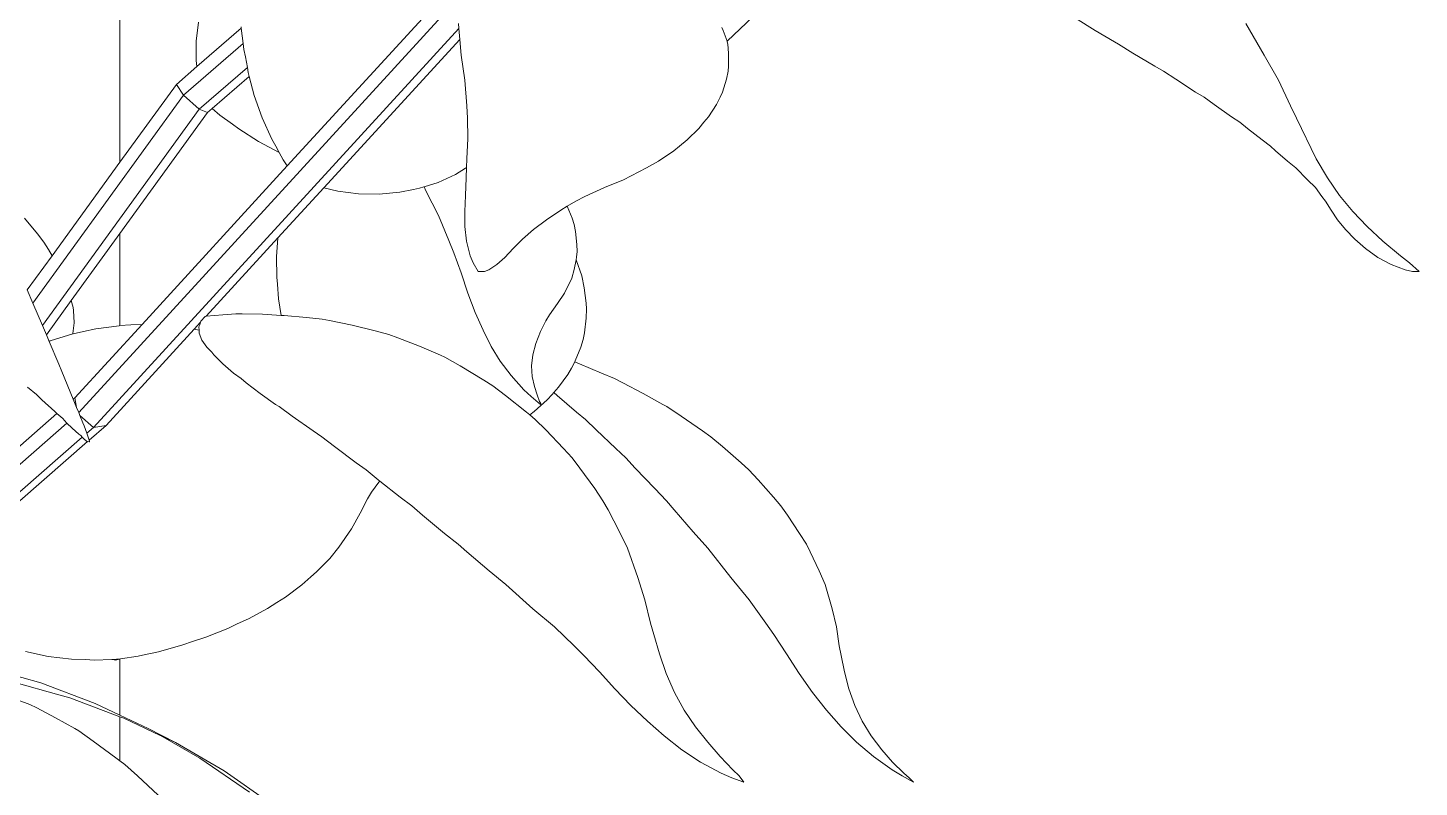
# Model space of a CAD drawing. Header units: metres. Extents: x 12.2 to 77.2, y 18.8 to 35.5.
# Drawn here: x 56.7959 to 57.1636, y 29.7651 to 29.9657 of the extents above; entities that cross this region are included whole.
import ezdxf

# ---------------------------------------------------------------- set-up
doc = ezdxf.new("R2010")
doc.units = ezdxf.units.M
doc.layers.add('0inne_gulv', color=7, linetype='Continuous', lineweight=13)

# ---------------------------------------------------------------- blocks, each defined once
blk = doc.blocks.new('One bedroom house fr')
for p, q in [((1.82218, -2.53602), (1.82218, -2.38488)), ((1.91083, -2.48852), (1.8664, -2.537)), ((1.98261, -2.50406), (1.99854, -2.48877)), ((1.81128, -2.60217), (1.91105, -2.49329)), ((1.84235, -2.50398), (1.84296, -2.49898)), ((1.91161, -2.49937), (1.91172, -2.50071)), ((2.07982, -2.50123), (2.0747, -2.49794)), ((2.11967, -2.49937), (2.12451, -2.50773)), ((1.81516, -2.60608), (1.91172, -2.50071)), ((1.84254, -2.51074), (1.85425, -2.50059)), ((1.85425, -2.50059), (1.85421, -2.50023)), ((1.85476, -2.50466), (1.85425, -2.50059)), ((1.91172, -2.50071), (1.91196, -2.50358)), ((1.98159, -2.50123), (1.9812, -2.50039)), ((1.98159, -2.50123), (1.98261, -2.50406)), ((2.07982, -2.50123), (2.08497, -2.50423)), ((1.839, -2.5183), (1.85476, -2.50466)), ((1.84235, -2.50398), (1.84235, -2.50909)), ((1.85496, -2.50622), (1.85476, -2.50466)), ((1.85496, -2.50622), (1.85537, -2.50815)), ((1.87602, -2.54281), (1.91196, -2.50358)), ((1.91196, -2.50358), (1.91232, -2.50773)), ((1.98261, -2.50406), (1.98266, -2.50423)), ((1.98266, -2.50423), (1.98279, -2.50479)), ((1.98279, -2.50479), (1.98302, -2.50717)), ((1.98302, -2.51063), (1.98302, -2.50717)), ((2.08497, -2.50423), (2.08604, -2.50479)), ((2.08604, -2.50479), (2.08981, -2.50717)), ((2.09563, -2.51063), (2.08981, -2.50717)), ((1.8371, -2.51545), (1.84254, -2.51074)), ((1.84235, -2.50909), (1.84254, -2.51074)), ((1.85585, -2.511), (1.85537, -2.50815)), ((1.91232, -2.50773), (1.91329, -2.51436)), ((1.98302, -2.51063), (1.98288, -2.51192)), ((2.09563, -2.51063), (2.09793, -2.51192)), ((2.12451, -2.50773), (2.12826, -2.51436)), ((1.84313, -2.52202), (1.85585, -2.511)), ((1.84655, -2.52184), (1.85634, -2.51336)), ((1.85607, -2.51231), (1.85585, -2.511)), ((1.85634, -2.51336), (1.85607, -2.51231)), ((1.85765, -2.51837), (1.85634, -2.51336)), ((1.91388, -2.52112), (1.91329, -2.51436)), ((1.98244, -2.51409), (1.98139, -2.51745)), ((1.98288, -2.51192), (1.98244, -2.51409)), ((2.09793, -2.51192), (2.10113, -2.51409)), ((2.10113, -2.51409), (2.10636, -2.51745)), ((2.1315, -2.52112), (2.12826, -2.51436)), ((1.82218, -2.53602), (1.8371, -2.51545)), ((1.8371, -2.51545), (1.839, -2.5183)), ((1.98139, -2.51745), (1.98077, -2.51882)), ((2.10636, -2.51745), (2.10864, -2.51882)), ((1.79918, -2.57322), (1.839, -2.5183)), ((1.839, -2.5183), (1.84313, -2.52202)), ((1.84535, -2.52288), (1.84655, -2.52184)), ((1.84655, -2.52184), (1.84859, -2.52359)), ((1.85765, -2.51837), (1.85975, -2.52427)), ((1.91403, -2.5244), (1.91388, -2.52112)), ((1.9777, -2.52397), (1.97979, -2.52076)), ((1.97979, -2.52076), (1.98077, -2.51882)), ((2.11126, -2.52076), (2.10864, -2.51882)), ((2.11584, -2.52397), (2.11126, -2.52076)), ((2.13308, -2.5244), (2.1315, -2.52112)), ((1.8017, -2.57916), (1.84313, -2.52202)), ((1.82218, -2.55483), (1.84535, -2.52288)), ((1.84313, -2.52202), (1.84535, -2.52288)), ((1.84859, -2.52359), (1.85191, -2.52594)), ((1.86235, -2.52994), (1.85975, -2.52427)), ((1.91403, -2.5244), (1.91407, -2.52973)), ((1.97511, -2.52709), (1.97649, -2.52544)), ((1.97649, -2.52544), (1.9777, -2.52397)), ((2.11809, -2.52544), (2.11584, -2.52397)), ((2.12008, -2.52709), (2.11809, -2.52544)), ((2.13308, -2.5244), (2.13829, -2.5351)), ((1.85357, -2.52721), (1.85191, -2.52594)), ((1.85357, -2.52721), (1.8588, -2.53053)), ((1.97203, -2.5301), (1.97511, -2.52709)), ((2.12396, -2.5301), (2.12008, -2.52709)), ((1.86428, -2.53342), (1.8588, -2.53053)), ((1.86235, -2.52994), (1.8634, -2.53178)), ((1.86428, -2.53342), (1.8634, -2.53178)), ((1.91386, -2.5351), (1.91407, -2.52973)), ((1.97001, -2.53172), (1.96851, -2.53296)), ((1.97203, -2.5301), (1.97001, -2.53172)), ((2.12396, -2.5301), (2.12619, -2.53172)), ((2.12619, -2.53172), (2.12752, -2.53296)), ((1.80425, -2.56075), (1.82218, -2.53602)), ((1.86534, -2.53541), (1.86428, -2.53342)), ((1.8664, -2.537), (1.86534, -2.53541)), ((1.91378, -2.53744), (1.91386, -2.5351)), ((1.96128, -2.53752), (1.96449, -2.53571)), ((1.96449, -2.53571), (1.96851, -2.53296)), ((2.13066, -2.53571), (2.12752, -2.53296)), ((2.13289, -2.53752), (2.13066, -2.53571)), ((2.14122, -2.54014), (2.13829, -2.5351)), ((1.8664, -2.537), (1.82802, -2.57889)), ((1.91087, -2.53922), (1.90623, -2.54134)), ((1.91087, -2.53922), (1.91349, -2.53761)), ((1.91378, -2.53744), (1.91349, -2.53761)), ((1.91349, -2.5448), (1.91368, -2.54014)), ((1.91368, -2.54014), (1.91378, -2.53744)), ((1.95522, -2.54068), (1.96128, -2.53752)), ((2.13592, -2.54068), (2.13289, -2.53752)), ((2.14444, -2.5448), (2.14122, -2.54014)), ((1.86394, -2.55598), (1.87602, -2.54281)), ((1.87787, -2.54321), (1.87602, -2.54281)), ((1.87973, -2.54367), (1.87787, -2.54321)), ((1.88522, -2.54439), (1.87973, -2.54367)), ((1.89613, -2.54396), (1.8907, -2.54449)), ((1.89971, -2.54319), (1.89613, -2.54396)), ((1.90135, -2.54288), (1.89971, -2.54319)), ((1.90246, -2.54253), (1.90135, -2.54288)), ((1.90246, -2.54253), (1.90254, -2.54253)), ((1.90254, -2.54253), (1.90253, -2.54251)), ((1.90623, -2.54134), (1.90254, -2.54253)), ((1.90303, -2.54358), (1.90254, -2.54253)), ((1.90631, -2.55006), (1.90303, -2.54358)), ((1.94505, -2.54505), (1.95021, -2.54271)), ((1.95021, -2.54271), (1.95522, -2.54068)), ((2.13808, -2.54271), (2.13592, -2.54068)), ((2.13979, -2.54505), (2.13808, -2.54271)), ((1.88522, -2.54439), (1.8907, -2.54449)), ((1.91333, -2.54907), (1.91349, -2.5448)), ((1.94039, -2.54765), (1.9426, -2.54634)), ((1.9426, -2.54634), (1.94505, -2.54505)), ((2.14068, -2.54634), (2.13979, -2.54505)), ((2.14223, -2.54865), (2.14068, -2.54634)), ((2.14795, -2.54907), (2.14444, -2.5448)), ((1.797, -2.55076), (1.80038, -2.55492)), ((1.9091, -2.55671), (1.90631, -2.55006)), ((1.91333, -2.54907), (1.9133, -2.55301)), ((1.93149, -2.55382), (1.9349, -2.55126)), ((1.93871, -2.54865), (1.9349, -2.55126)), ((1.93871, -2.54865), (1.94039, -2.54765)), ((1.94039, -2.54765), (1.94165, -2.55081)), ((1.94165, -2.55081), (1.9422, -2.55246)), ((2.14223, -2.54865), (2.14389, -2.55126)), ((2.14596, -2.55382), (2.14389, -2.55126)), ((2.14795, -2.54907), (2.15175, -2.55301)), ((1.80038, -2.55492), (1.80211, -2.55713)), ((1.80932, -2.57256), (1.82218, -2.55483)), ((1.82218, -2.57918), (1.82218, -2.55483)), ((1.9133, -2.55301), (1.91374, -2.55687)), ((1.92855, -2.55636), (1.93149, -2.55382)), ((1.9422, -2.55246), (1.94254, -2.55429)), ((1.94292, -2.55773), (1.94254, -2.55429)), ((2.14845, -2.55636), (2.14596, -2.55382)), ((2.15175, -2.55301), (2.15591, -2.55687)), ((1.80331, -2.5591), (1.80211, -2.55713)), ((1.84494, -2.57672), (1.86394, -2.55598)), ((1.86394, -2.55598), (1.86353, -2.56097)), ((1.91037, -2.55997), (1.9091, -2.55671)), ((1.91475, -2.56073), (1.91374, -2.55687)), ((1.92855, -2.55636), (1.92605, -2.55884)), ((1.94297, -2.55962), (1.94292, -2.55773)), ((2.14845, -2.55636), (2.15133, -2.55884)), ((2.1605, -2.56073), (2.15591, -2.55687)), ((1.79771, -2.56976), (1.80425, -2.56075)), ((1.80425, -2.56075), (1.80331, -2.5591)), ((1.86353, -2.56097), (1.86362, -2.56641)), ((1.91232, -2.56526), (1.91037, -2.55997)), ((1.91475, -2.56073), (1.91553, -2.56259)), ((1.92391, -2.56117), (1.9218, -2.56306)), ((1.92605, -2.55884), (1.92391, -2.56117)), ((1.9427, -2.56183), (1.94222, -2.56437)), ((1.94284, -2.56107), (1.9427, -2.56183)), ((1.9427, -2.56183), (1.94422, -2.56606)), ((1.94284, -2.56107), (1.94297, -2.55962)), ((2.15133, -2.55884), (2.15457, -2.56117)), ((2.15457, -2.56117), (2.15806, -2.56306)), ((2.1605, -2.56073), (2.16291, -2.56259)), ((1.91232, -2.56526), (1.91412, -2.57064)), ((1.91686, -2.56489), (1.91553, -2.56259)), ((1.91686, -2.56489), (1.91852, -2.56489)), ((1.91961, -2.56446), (1.91852, -2.56489)), ((1.91961, -2.56446), (1.9218, -2.56306)), ((1.94222, -2.56437), (1.94154, -2.56662)), ((2.16179, -2.56446), (2.15806, -2.56306)), ((2.16179, -2.56446), (2.1637, -2.56489)), ((2.16547, -2.56489), (2.16291, -2.56259)), ((2.16547, -2.56489), (2.1637, -2.56489)), ((1.86362, -2.56641), (1.86382, -2.5682)), ((1.86382, -2.5682), (1.86407, -2.57211)), ((1.94154, -2.56662), (1.93962, -2.57059)), ((1.94422, -2.56606), (1.94486, -2.56924)), ((1.94486, -2.56924), (1.9454, -2.57325)), ((1.79771, -2.56976), (1.79918, -2.57322)), ((1.79918, -2.57322), (1.8017, -2.57916)), ((1.80274, -2.58164), (1.80932, -2.57256)), ((1.80982, -2.5744), (1.80932, -2.57256)), ((1.86407, -2.57211), (1.86477, -2.57647)), ((1.91606, -2.57569), (1.91412, -2.57064)), ((1.93567, -2.57633), (1.9378, -2.5733)), ((1.93962, -2.57059), (1.9378, -2.5733)), ((1.9455, -2.57476), (1.9454, -2.57325)), ((1.80994, -2.57515), (1.80982, -2.5744)), ((1.81006, -2.57841), (1.80994, -2.57515)), ((1.8447, -2.57675), (1.84358, -2.57804)), ((1.8447, -2.57675), (1.84494, -2.57672)), ((1.84494, -2.57672), (1.8494, -2.5763)), ((1.8494, -2.5763), (1.85278, -2.57611)), ((1.85449, -2.57608), (1.85278, -2.57611)), ((1.85449, -2.57608), (1.85987, -2.57619)), ((1.86477, -2.57647), (1.85987, -2.57619)), ((1.86555, -2.57651), (1.86477, -2.57647)), ((1.86555, -2.57651), (1.87147, -2.57703)), ((1.87147, -2.57703), (1.8756, -2.57751)), ((1.91812, -2.58037), (1.91606, -2.57569)), ((1.93473, -2.57794), (1.93567, -2.57633)), ((1.94541, -2.57723), (1.9455, -2.57476)), ((1.80274, -2.58164), (1.8017, -2.57916)), ((1.81006, -2.57841), (1.80975, -2.58127)), ((1.80979, -2.58136), (1.81254, -2.5807)), ((1.82802, -2.57889), (1.81024, -2.59829)), ((1.81584, -2.58003), (1.81254, -2.5807)), ((1.82194, -2.5792), (1.81584, -2.58003)), ((1.81851, -2.60556), (1.84182, -2.58012)), ((1.82218, -2.57918), (1.82194, -2.5792)), ((1.82508, -2.57898), (1.82218, -2.57918)), ((1.82802, -2.57889), (1.82508, -2.57898)), ((1.84182, -2.58012), (1.84349, -2.57831)), ((1.8431, -2.58038), (1.84182, -2.58012)), ((1.84307, -2.57949), (1.84327, -2.57895)), ((1.8431, -2.58038), (1.84307, -2.57949)), ((1.84313, -2.58119), (1.8431, -2.58038)), ((1.84327, -2.57895), (1.84349, -2.57831)), ((1.84349, -2.57831), (1.84358, -2.57804)), ((1.87751, -2.57785), (1.8756, -2.57751)), ((1.87751, -2.57785), (1.88354, -2.57911)), ((1.8896, -2.58057), (1.88354, -2.57911)), ((1.8896, -2.58057), (1.89325, -2.58157)), ((1.91812, -2.58037), (1.9203, -2.58466)), ((1.93473, -2.57794), (1.93333, -2.58077)), ((1.94541, -2.57723), (1.94495, -2.58108)), ((1.80346, -2.58334), (1.80274, -2.58164)), ((1.80346, -2.58334), (1.80376, -2.58322)), ((1.80601, -2.5894), (1.80346, -2.58334)), ((1.80376, -2.58322), (1.80972, -2.58138)), ((1.80972, -2.58138), (1.80975, -2.58127)), ((1.80972, -2.58138), (1.80979, -2.58136)), ((1.84313, -2.58119), (1.84382, -2.583)), ((1.84513, -2.58489), (1.84382, -2.583)), ((1.89325, -2.58157), (1.89557, -2.58237)), ((1.90131, -2.5846), (1.89557, -2.58237)), ((1.93126, -2.58691), (1.93206, -2.58388)), ((1.93206, -2.58388), (1.93333, -2.58077)), ((1.94456, -2.58287), (1.94397, -2.58485)), ((1.94495, -2.58108), (1.94456, -2.58287)), ((1.84643, -2.58621), (1.84513, -2.58489)), ((1.847, -2.58695), (1.84643, -2.58621)), ((1.84933, -2.58931), (1.847, -2.58695)), ((1.90131, -2.5846), (1.90691, -2.58699)), ((1.90691, -2.58699), (1.90803, -2.58752)), ((1.90803, -2.58752), (1.91212, -2.58984)), ((1.9203, -2.58466), (1.92266, -2.5886)), ((1.93096, -2.58984), (1.93126, -2.58691)), ((1.94397, -2.58485), (1.94249, -2.58852)), ((1.80601, -2.5894), (1.8068, -2.59129)), ((1.80983, -2.59865), (1.8068, -2.59129)), ((1.8522, -2.59173), (1.84933, -2.58931)), ((1.8522, -2.59173), (1.85425, -2.5932)), ((1.91829, -2.59357), (1.91212, -2.58984)), ((1.92266, -2.5886), (1.92551, -2.59241)), ((1.93114, -2.59266), (1.93096, -2.58984)), ((1.94052, -2.59206), (1.94149, -2.5904)), ((1.94234, -2.58879), (1.94149, -2.5904)), ((1.94249, -2.58852), (1.94234, -2.58879)), ((1.94361, -2.58931), (1.94234, -2.58879)), ((1.94939, -2.59173), (1.94361, -2.58931)), ((1.94939, -2.59173), (1.95285, -2.5932)), ((1.85552, -2.59432), (1.85425, -2.5932)), ((1.8592, -2.59716), (1.85552, -2.59432)), ((1.91829, -2.59357), (1.92068, -2.59508)), ((1.92068, -2.59508), (1.9241, -2.59766)), ((1.92893, -2.59614), (1.92551, -2.59241)), ((1.93114, -2.59266), (1.93171, -2.59529)), ((1.93171, -2.59529), (1.93238, -2.59748)), ((1.93804, -2.59549), (1.94052, -2.59206)), ((1.95503, -2.59432), (1.95285, -2.5932)), ((1.96042, -2.59716), (1.95503, -2.59432)), ((1.80015, -2.59737), (1.79774, -2.59549)), ((1.80157, -2.59876), (1.80015, -2.59737)), ((1.80157, -2.59876), (1.80497, -2.60192)), ((1.81024, -2.59829), (1.80983, -2.59865)), ((1.81072, -2.60082), (1.80983, -2.59865)), ((1.81072, -2.60082), (1.81024, -2.59829)), ((1.86331, -2.6), (1.8592, -2.59716)), ((1.9241, -2.59766), (1.92959, -2.60202)), ((1.92893, -2.59614), (1.93086, -2.5979)), ((1.93328, -2.60002), (1.93086, -2.5979)), ((1.93509, -2.59876), (1.93163, -2.60192)), ((1.93308, -2.5992), (1.93238, -2.59748)), ((1.93509, -2.59876), (1.93636, -2.59737)), ((1.93636, -2.59737), (1.9368, -2.59688)), ((1.9368, -2.59688), (1.93804, -2.59549)), ((1.9368, -2.59688), (1.9377, -2.59766)), ((1.9377, -2.59766), (1.94286, -2.60202)), ((1.96565, -2.6), (1.96042, -2.59716)), ((1.80553, -2.60241), (1.7643, -2.63847)), ((1.80553, -2.60241), (1.80497, -2.60192)), ((1.80705, -2.60372), (1.80553, -2.60241)), ((1.81128, -2.60217), (1.81072, -2.60082)), ((1.81159, -2.60294), (1.81128, -2.60217)), ((1.86425, -2.60058), (1.86331, -2.6)), ((1.86765, -2.60311), (1.86425, -2.60058)), ((1.92959, -2.60202), (1.93048, -2.60277)), ((1.93048, -2.60277), (1.93163, -2.60192)), ((1.93048, -2.60277), (1.93191, -2.60398)), ((1.93308, -2.5992), (1.93342, -2.59979)), ((1.93328, -2.60002), (1.93342, -2.59979)), ((1.94286, -2.60202), (1.94523, -2.60398)), ((1.9667, -2.60058), (1.96565, -2.6)), ((1.97046, -2.60311), (1.9667, -2.60058)), ((1.72907, -2.67413), (1.80818, -2.60493)), ((1.80752, -2.60425), (1.80705, -2.60372)), ((1.80818, -2.60493), (1.80752, -2.60425)), ((1.80953, -2.60631), (1.80818, -2.60493)), ((1.80953, -2.60631), (1.81129, -2.60786)), ((1.81516, -2.60608), (1.81159, -2.60294)), ((1.81238, -2.60486), (1.81159, -2.60294)), ((1.8127, -2.60569), (1.81238, -2.60486)), ((1.8127, -2.60569), (1.81343, -2.60759)), ((1.81343, -2.60759), (1.81516, -2.60608)), ((1.81407, -2.60944), (1.81851, -2.60556)), ((1.81851, -2.60556), (1.81516, -2.60608)), ((1.86765, -2.60311), (1.87322, -2.60701)), ((1.93468, -2.60671), (1.93191, -2.60398)), ((1.94801, -2.60671), (1.94523, -2.60398)), ((1.97046, -2.60311), (1.97612, -2.60701)), ((1.73565, -2.67563), (1.81222, -2.60865)), ((1.76792, -2.64981), (1.81364, -2.60982)), ((1.81188, -2.60826), (1.81129, -2.60786)), ((1.81222, -2.60865), (1.81188, -2.60826)), ((1.81256, -2.60904), (1.81222, -2.60865)), ((1.81256, -2.60904), (1.81343, -2.60977)), ((1.81391, -2.60892), (1.81343, -2.60759)), ((1.81364, -2.60982), (1.81343, -2.60977)), ((1.81403, -2.60993), (1.81364, -2.60982)), ((1.81391, -2.60892), (1.81407, -2.60944)), ((1.81403, -2.60993), (1.81414, -2.6098)), ((1.81407, -2.60944), (1.81415, -2.60968)), ((1.81415, -2.60968), (1.81414, -2.6098)), ((1.87322, -2.60701), (1.87554, -2.60855)), ((1.87886, -2.61116), (1.87554, -2.60855)), ((1.93941, -2.61164), (1.93468, -2.60671)), ((1.95319, -2.61164), (1.94801, -2.60671)), ((1.97612, -2.60701), (1.97831, -2.60855)), ((1.98138, -2.61116), (1.97831, -2.60855)), ((1.8846, -2.61544), (1.87886, -2.61116)), ((1.94165, -2.61414), (1.93941, -2.61164)), ((1.95588, -2.61414), (1.95319, -2.61164)), ((1.98629, -2.61544), (1.98138, -2.61116)), ((1.8846, -2.61544), (1.88724, -2.61731)), ((1.88724, -2.61731), (1.89039, -2.61992)), ((1.94373, -2.61683), (1.94165, -2.61414)), ((1.94763, -2.62226), (1.94373, -2.61683)), ((1.95835, -2.61683), (1.95588, -2.61414)), ((1.96349, -2.62226), (1.95835, -2.61683)), ((1.98629, -2.61544), (1.98837, -2.61731)), ((1.98837, -2.61731), (1.99078, -2.61992)), ((1.88866, -2.62324), (1.89057, -2.62059)), ((1.89039, -2.61992), (1.89084, -2.62027)), ((1.89084, -2.62027), (1.89057, -2.62059)), ((1.89084, -2.62027), (1.89624, -2.62452)), ((1.99078, -2.61992), (1.99487, -2.62452)), ((1.88866, -2.62324), (1.88759, -2.62497)), ((1.89624, -2.62452), (1.89927, -2.62678)), ((1.94763, -2.62226), (1.9498, -2.6255)), ((1.96349, -2.62226), (1.96664, -2.6255)), ((1.99487, -2.62452), (1.99681, -2.62678)), ((1.88759, -2.62497), (1.88563, -2.62873)), ((1.89927, -2.62678), (1.90211, -2.62925)), ((1.9498, -2.6255), (1.95114, -2.62786)), ((1.95419, -2.6337), (1.95114, -2.62786)), ((1.96664, -2.6255), (1.96861, -2.62786)), ((1.97364, -2.6337), (1.96861, -2.62786)), ((1.99681, -2.62678), (1.99854, -2.62925)), ((1.88336, -2.6329), (1.88563, -2.62873)), ((1.90798, -2.63409), (1.90211, -2.62925)), ((2.00177, -2.63409), (1.99854, -2.62925)), ((1.87999, -2.63777), (1.88336, -2.6329)), ((1.91158, -2.63691), (1.90798, -2.63409)), ((1.95625, -2.63802), (1.95419, -2.6337)), ((1.97749, -2.63802), (1.97364, -2.6337)), ((2.00355, -2.63691), (2.00177, -2.63409)), ((1.8776, -2.64069), (1.87999, -2.63777)), ((1.91387, -2.63898), (1.91158, -2.63691)), ((1.91387, -2.63898), (1.91971, -2.64399)), ((1.95904, -2.64574), (1.95625, -2.63802)), ((1.98358, -2.64574), (1.97749, -2.63802)), ((2.0046, -2.63898), (2.00355, -2.63691)), ((2.0046, -2.63898), (2.00694, -2.64399)), ((1.87412, -2.64429), (1.8776, -2.64069)), ((1.87261, -2.6456), (1.8702, -2.64771)), ((1.87412, -2.64429), (1.87261, -2.6456)), ((1.91971, -2.64399), (1.92415, -2.6476)), ((1.96085, -2.65163), (1.95904, -2.64574)), ((1.98845, -2.65163), (1.98358, -2.64574)), ((2.00694, -2.64399), (2.00848, -2.6476)), ((1.8702, -2.64771), (1.8659, -2.65091)), ((1.92415, -2.6476), (1.93132, -2.65401)), ((2.00848, -2.6476), (2.01035, -2.65401)), ((1.85613, -2.65667), (1.8612, -2.6539)), ((1.8612, -2.6539), (1.86364, -2.65233)), ((1.86364, -2.65233), (1.8659, -2.65091)), ((1.93132, -2.65401), (1.937, -2.65875)), ((1.96236, -2.65778), (1.96085, -2.65163)), ((1.99282, -2.65778), (1.98845, -2.65163)), ((2.01035, -2.65401), (2.01148, -2.65875)), ((1.85317, -2.65801), (1.85613, -2.65667)), ((1.96321, -2.66083), (1.96236, -2.65778)), ((1.99492, -2.66083), (1.99282, -2.65778)), ((1.84492, -2.66152), (1.84132, -2.66268)), ((1.8507, -2.6592), (1.84492, -2.66152)), ((1.8507, -2.6592), (1.85317, -2.65801)), ((1.94223, -2.66379), (1.937, -2.65875)), ((1.96477, -2.6659), (1.96321, -2.66083)), ((1.9983, -2.6659), (1.99492, -2.66083)), ((2.01226, -2.66379), (2.01148, -2.65875)), ((1.8324, -2.66539), (1.83882, -2.66356)), ((1.83882, -2.66356), (1.84132, -2.66268)), ((1.94476, -2.66634), (1.94223, -2.66379)), ((2.01274, -2.66634), (2.01226, -2.66379)), ((1.80326, -2.66661), (1.79724, -2.66529)), ((1.80936, -2.66735), (1.80326, -2.66661)), ((1.80936, -2.66735), (1.81305, -2.66744)), ((1.8154, -2.66758), (1.81305, -2.66744)), ((1.82001, -2.66741), (1.8154, -2.66758)), ((1.82001, -2.66741), (1.82034, -2.66744)), ((1.82126, -2.66737), (1.82034, -2.66744)), ((1.82092, -2.66758), (1.82034, -2.66744)), ((1.82215, -2.66737), (1.82092, -2.66758)), ((1.82234, -2.66722), (1.82126, -2.66737)), ((1.82218, -2.66734), (1.82215, -2.66737)), ((1.82234, -2.66722), (1.82218, -2.66734)), ((1.82218, -2.6821), (1.82218, -2.66734)), ((1.827, -2.66658), (1.82234, -2.66722)), ((1.82816, -2.66629), (1.827, -2.66658)), ((1.8324, -2.66539), (1.82816, -2.66629)), ((1.94476, -2.66634), (1.94885, -2.67065)), ((1.96477, -2.6659), (1.96653, -2.67114)), ((1.9983, -2.6659), (2.00165, -2.67114)), ((2.01274, -2.66634), (2.01367, -2.67065)), ((1.80129, -2.67362), (1.79124, -2.67079)), ((1.95294, -2.6752), (1.94885, -2.67065)), ((1.96869, -2.67612), (1.96653, -2.67114)), ((2.0052, -2.67612), (2.00165, -2.67114)), ((2.01478, -2.6752), (2.01367, -2.67065)), ((1.79412, -2.67337), (1.80604, -2.67676)), ((1.80129, -2.67362), (1.81564, -2.67901)), ((1.95718, -2.67956), (1.95294, -2.6752)), ((1.97127, -2.68081), (1.96869, -2.67612)), ((2.00891, -2.68081), (2.0052, -2.67612)), ((2.01632, -2.67956), (2.01478, -2.6752)), ((1.7953, -2.67815), (1.79837, -2.67932)), ((1.80026, -2.68023), (1.79837, -2.67932)), ((1.80604, -2.67676), (1.80894, -2.67759)), ((1.82218, -2.68254), (1.80894, -2.67759)), ((1.81564, -2.67901), (1.82218, -2.6821)), ((1.96154, -2.68371), (1.95718, -2.67956)), ((2.0183, -2.68371), (2.01632, -2.67956)), ((1.8052, -2.6828), (1.80026, -2.68023)), ((1.81028, -2.68564), (1.8052, -2.6828)), ((1.82966, -2.68564), (1.82218, -2.6821)), ((1.82218, -2.69421), (1.82218, -2.68254)), ((1.82218, -2.68254), (1.82322, -2.68293)), ((1.82322, -2.68293), (1.83282, -2.68746)), ((1.97127, -2.68081), (1.97422, -2.68518)), ((2.00891, -2.68081), (2.01278, -2.68518)), ((1.81135, -2.68628), (1.81028, -2.68564)), ((1.81515, -2.68899), (1.81135, -2.68628)), ((1.83685, -2.68936), (1.82966, -2.68564)), ((1.96601, -2.68763), (1.96154, -2.68371)), ((1.97422, -2.68518), (1.97748, -2.68923)), ((2.01278, -2.68518), (2.01684, -2.68923)), ((2.02071, -2.68763), (2.0183, -2.68371)), ((1.81515, -2.68899), (1.82109, -2.69338)), ((1.83282, -2.68746), (1.83291, -2.68751)), ((1.83357, -2.68781), (1.83291, -2.68751)), ((1.84327, -2.69348), (1.83291, -2.68751)), ((1.83685, -2.68936), (1.83357, -2.68781)), ((1.83685, -2.68936), (1.84975, -2.69684)), ((1.96601, -2.68763), (1.97062, -2.69128)), ((1.97748, -2.68923), (1.9808, -2.69301)), ((2.01684, -2.68923), (2.02131, -2.69301)), ((2.02071, -2.68763), (2.02347, -2.69128)), ((1.82109, -2.69338), (1.82218, -2.69421)), ((1.82218, -2.69421), (1.82347, -2.69519)), ((1.85638, -2.70248), (1.84327, -2.69348)), ((1.97062, -2.69128), (1.9756, -2.69457)), ((1.98101, -2.69749), (1.9756, -2.69457)), ((1.98415, -2.69656), (1.9808, -2.69301)), ((2.02626, -2.69656), (2.02131, -2.69301)), ((2.02347, -2.69128), (2.02633, -2.69457)), ((2.02929, -2.69749), (2.02633, -2.69457)), ((1.82678, -2.69817), (1.82347, -2.69519)), ((1.83228, -2.70324), (1.82678, -2.69817)), ((1.86182, -2.7053), (1.84975, -2.69684)), ((1.98101, -2.69749), (1.98383, -2.69872)), ((1.98415, -2.69656), (1.98577, -2.69814)), ((1.98702, -2.69984), (1.98577, -2.69814)), ((2.02626, -2.69656), (2.02887, -2.69814)), ((2.03184, -2.69984), (2.02887, -2.69814)), ((2.02929, -2.69749), (2.03074, -2.69872)), ((1.98702, -2.69984), (1.98383, -2.69872)), ((2.03184, -2.69984), (2.03074, -2.69872))]:
    blk.add_line(p, q)

msp = doc.modelspace()

# ---------------------------------------------------------------- block references
at = {"layer": '0inne_gulv'}
msp.add_blockref('One bedroom house fr', (54.9981, 32.46623), dxfattribs=at)

doc.saveas('drawing.dxf')
